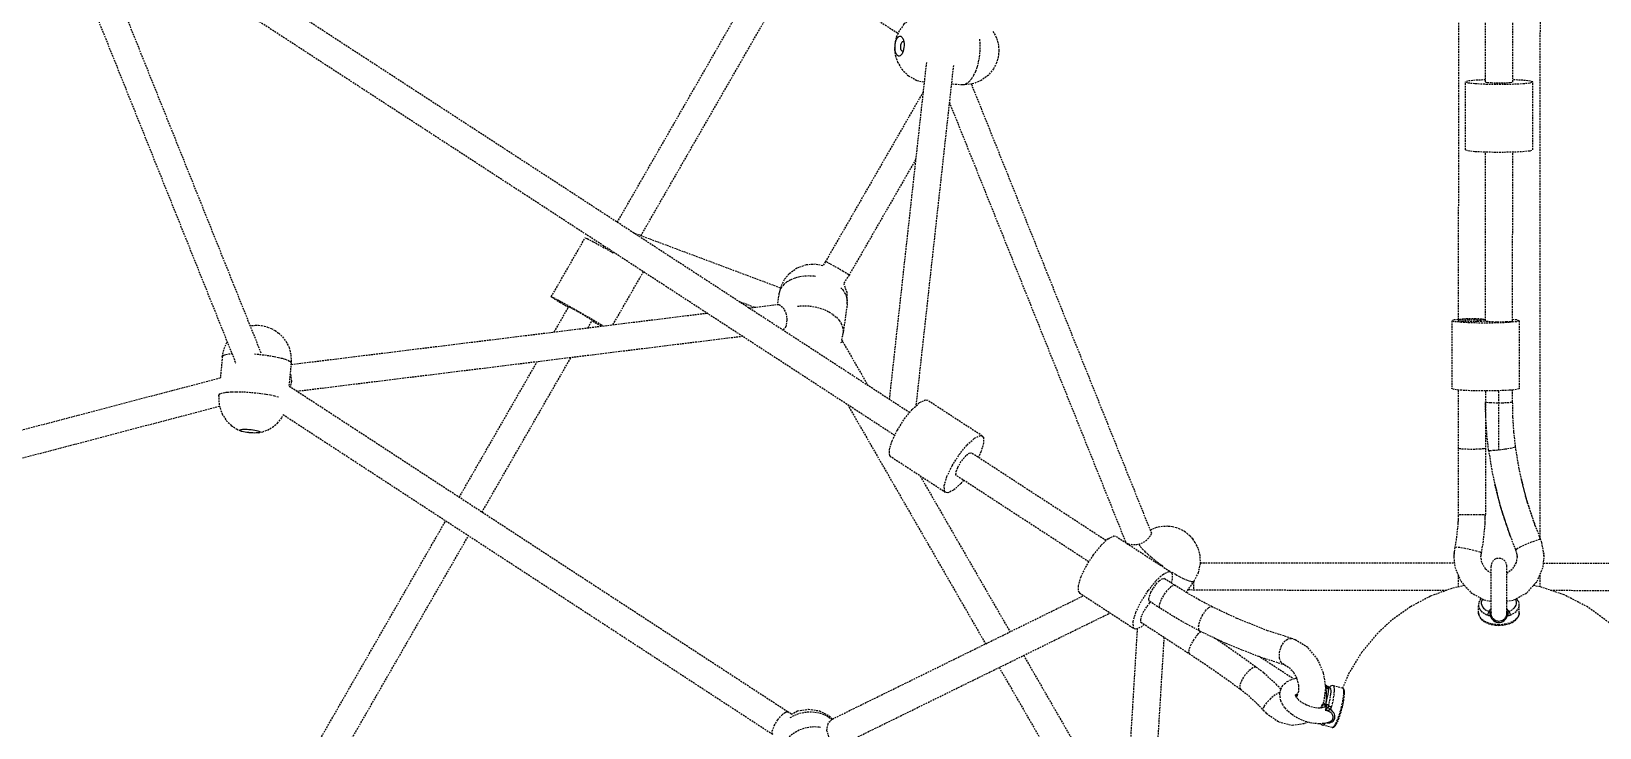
# Model space of a CAD drawing. Header units: millimetres. Extents: x -4083 to 4058, y -3576 to 3464.
# Drawn here: x -680 to 473, y -558 to -47 of the extents above; entities that cross this region are included whole.
import ezdxf

# ---------------------------------------------------------------- set-up
doc = ezdxf.new("R2010")
doc.units = ezdxf.units.MM
doc.linetypes.add('HIDDEN', pattern=[1.905, 1.27, -0.635])
for name, color, linetype in [('DIKOM_ОБЪЕКТ', 7, 'Continuous'), ('DIKOM_РАЗМЕР_ЗОНА', 7, 'Continuous'), ('DIKOM_РАЗМЕР_ОБЪЕКТА', 7, 'Continuous')]:
    doc.layers.add(name, color=color, linetype=linetype)
doc.styles.add('style1', font='arialbd.ttf', dxfattribs={"width": 0.8})
doc.dimstyles.new('1-50', dxfattribs={"dimtxt": 300, "dimasz": 200, "dimexe": 100, "dimexo": 0, "dimgap": 100, "dimtad": 1, "dimtxsty": 'style1', "dimcen": 200, "dimclrd": 7, "dimclre": 7, "dimclrt": 7, "dimadec": 1, "dimazin": 2, "dimtfac": 1, "dimtmove": 0, "dimatfit": 2, "dimfxl": 0, "dimlwd": 25, "dimlwe": 18, "dimarcsym": 0})

# ---------------------------------------------------------------- blocks, each defined once
blk = doc.blocks.new('*D0')
at = {"layer": 'Defpoints', "color": 0, "transparency": 16777216}
for p in [(-1721.8, 671.9), (2519, 657.8), (2519, -1847.3)]:
    blk.add_point(p, dxfattribs=at)
at = {"layer": 'DIKOM_РАЗМЕР_ОБЪЕКТА', "color": 7, "lineweight": 18, "transparency": 16777216}
for p, q in [((-1721.8, 671.9), (-1721.8, -1947.3)), ((2519, 657.8), (2519, -1947.3))]:
    blk.add_line(p, q, dxfattribs=at)
at = {"layer": 'DIKOM_РАЗМЕР_ОБЪЕКТА', "color": 7, "lineweight": 25, "transparency": 16777216}
blk.add_line((-1521.8, -1847.3), (2319, -1847.3), dxfattribs=at)
at = {"layer": 'DIKOM_РАЗМЕР_ОБЪЕКТА', "color": 7, "transparency": 16777216}
for points in [[(-1521.8, -1814), (-1521.8, -1880.7), (-1721.8, -1847.3)], [(2319, -1814), (2319, -1880.7), (2519, -1847.3)]]:
    blk.add_solid(points, dxfattribs=at)
at = {"layer": 'DIKOM_РАЗМЕР_ОБЪЕКТА', "color": 7, "transparency": 16777216, "insert": (341, -1568.6), "char_height": 300, "attachment_point": 5, "style": 'style1'}
blk.add_mtext('{\\fArial|b0|i0|c204|p34;\\H1.16667x;4150}', dxfattribs=at)
blk = doc.blocks.new('*D1')
at = {"layer": 'Defpoints', "color": 0, "transparency": 16777216}
for p in [(398.5, 1972.8), (-2099.2, -1346.5), (-836.7, -1346.5)]:
    blk.add_point(p, dxfattribs=at)
at = {"layer": 'DIKOM_РАЗМЕР_ОБЪЕКТА', "color": 7, "lineweight": 18, "transparency": 16777216}
for p, q in [((398.5, 1972.8), (-2199.2, 1972.8)), ((-836.7, -1346.5), (-2199.2, -1346.5))]:
    blk.add_line(p, q, dxfattribs=at)
at = {"layer": 'DIKOM_РАЗМЕР_ОБЪЕКТА', "color": 7, "lineweight": 25, "transparency": 16777216}
blk.add_line((-2099.2, 1772.8), (-2099.2, -1146.5), dxfattribs=at)
at = {"layer": 'DIKOM_РАЗМЕР_ОБЪЕКТА', "color": 7, "transparency": 16777216}
for points in [[(-2132.5, 1772.8), (-2065.8, 1772.8), (-2099.2, 1972.8)], [(-2132.5, -1146.5), (-2065.8, -1146.5), (-2099.2, -1346.5)]]:
    blk.add_solid(points, dxfattribs=at)
at = {"layer": 'DIKOM_РАЗМЕР_ОБЪЕКТА', "color": 7, "transparency": 16777216, "insert": (-2378, 313.1), "char_height": 300, "attachment_point": 5, "rotation": 90, "style": 'style1'}
blk.add_mtext('{\\fArial|b0|i0|c204|p34;\\H1.16667x;3320}', dxfattribs=at)
blk = doc.blocks.new('*D2')
at = {"layer": 'Defpoints', "color": 0, "transparency": 16777216}
for p in [(400.9, 3463.5), (-3607.4, -2753.8), (400.9, -2753.8)]:
    blk.add_point(p, dxfattribs=at)
at = {"layer": 'DIKOM_РАЗМЕР_ЗОНА', "color": 7, "lineweight": 18, "transparency": 16777216}
for p, q in [((400.9, 3463.5), (-3707.4, 3463.5)), ((400.9, -2753.8), (-3707.4, -2753.8))]:
    blk.add_line(p, q, dxfattribs=at)
at = {"layer": 'DIKOM_РАЗМЕР_ЗОНА', "color": 7, "lineweight": 25, "transparency": 16777216}
blk.add_line((-3607.4, 3263.5), (-3607.4, -2553.8), dxfattribs=at)
at = {"layer": 'DIKOM_РАЗМЕР_ЗОНА', "color": 7, "transparency": 16777216}
for points in [[(-3640.7, 3263.5), (-3574.1, 3263.5), (-3607.4, 3463.5)], [(-3640.7, -2553.8), (-3574.1, -2553.8), (-3607.4, -2753.8)]]:
    blk.add_solid(points, dxfattribs=at)
at = {"layer": 'DIKOM_РАЗМЕР_ЗОНА', "color": 7, "transparency": 16777216, "insert": (-3886.1, 354.9), "char_height": 300, "attachment_point": 5, "rotation": 90, "style": 'style1'}
blk.add_mtext('{\\fArial|b0|i0|c204|p34;\\H1.16667x;6220}', dxfattribs=at)
blk = doc.blocks.new('*D3')
at = {"layer": 'Defpoints', "color": 0, "transparency": 16777216}
for p in [(-3254.8, 990.5), (4056.9, 952.4), (4056.9, -3475.9)]:
    blk.add_point(p, dxfattribs=at)
at = {"layer": 'DIKOM_РАЗМЕР_ЗОНА', "color": 7, "lineweight": 18, "transparency": 16777216}
for p, q in [((-3254.8, 990.5), (-3254.8, -3575.9)), ((4056.9, 952.4), (4056.9, -3575.9))]:
    blk.add_line(p, q, dxfattribs=at)
at = {"layer": 'DIKOM_РАЗМЕР_ЗОНА', "color": 7, "lineweight": 25, "transparency": 16777216}
blk.add_line((-3054.8, -3475.9), (3856.9, -3475.9), dxfattribs=at)
at = {"layer": 'DIKOM_РАЗМЕР_ЗОНА', "color": 7, "transparency": 16777216}
for points in [[(-3054.8, -3442.6), (-3054.8, -3509.2), (-3254.8, -3475.9)], [(3856.9, -3442.6), (3856.9, -3509.2), (4056.9, -3475.9)]]:
    blk.add_solid(points, dxfattribs=at)
at = {"layer": 'DIKOM_РАЗМЕР_ЗОНА', "color": 7, "transparency": 16777216, "insert": (401.1, -3197.1), "char_height": 300, "attachment_point": 5, "style": 'style1'}
blk.add_mtext('{\\fArial|b0|i0|c204|p34;\\H1.16667x;7300}', dxfattribs=at)

msp = doc.modelspace()

# ---------------------------------------------------------------- linework, layer by layer
at = {"layer": 'DIKOM_ОБЪЕКТ', "color": 7, "linetype": 'HIDDEN', "lineweight": 15}
for p, q in [((389.349, -83.684), (389.686, 680.976)), ((409.349, -83.693), (409.686, 680.967)), ((-392.796, 178.765), (-42.695, -47.97)), ((369.484, 154.098), (369.31, -258.315)), ((429.484, 154.459), (429.242, -418.207)), ((-34.177, -326.772), (-626.921, 59.026)), ((-45.075, -343.542), (-658.669, 55.827)), ((-663.81, 43.969), (-529.714, -290.349)), ((-642.9, 45.563), (-511.152, -282.903)), ((-249.111, -186.879), (-134.873, 11.727)), ((-231.734, -196.781), (-118.063, 0.84)), ((-39.062, -51.937), (-38.994, -52.097)), ((-38.994, -52.097), (-38.684, -53.003)), ((-38.849, -53.932), (-38.658, -53.97)), ((27.117, -46.557), (29.299, -50.22)), ((-40.084, -60.662), (-40.317, -60.239)), ((-39.377, -62.339), (-39.704, -62.977)), ((-21.859, -69.511), (-49.161, -317.02)), ((-1.98, -71.704), (-29.582, -321.941)), ((-24.249, -91.173), (-96.009, -215.732)), ((4.407, -85.858), (-3.484, -85.343)), ((11.825, -85.25), (4.407, -85.858)), ((11.246, -85.297), (143.751, -415.648)), ((374.545, -133.561), (374.567, -83.678)), ((424.109, -133.583), (424.131, -83.7)), ((-4.951, -98.639), (124.903, -422.381)), ((381.803, -134.762), (389.843, -135.133)), ((389.271, -259.273), (389.326, -135.109)), ((409.271, -259.281), (409.326, -135.118)), ((-29.714, -140.724), (-78.68, -225.716)), ((-129.159, -235.166), (-236.821, -194.878)), ((-297.633, -241.589), (-272.712, -198.263)), ((-272.711, -198.264), (-271.274, -198.826)), ((-259.934, -204.919), (-251.754, -209.554)), ((-259.597, -205.11), (-259.098, -204.242)), ((-96.009, -215.732), (-98.02, -218.884)), ((-252.28, -262.149), (-229.748, -222.976)), ((-126.34, -229.089), (-128.858, -234.007)), ((-122.833, -224.844), (-126.34, -229.089)), ((-78.68, -225.716), (-82.608, -231.771)), ((-297.632, -241.59), (-296.195, -242.152)), ((-296.195, -242.152), (-291.709, -244.478)), ((-130.26, -239.4), (-131.404, -247.265)), ((-128.858, -234.007), (-130.26, -239.4)), ((-124.335, -230.691), (-126.563, -232.507)), ((-488.849, -291.333), (-183.219, -253.629)), ((-295.47, -267.477), (-284.819, -248.96)), ((-291.709, -244.478), (-284.521, -248.434)), ((-285.118, -249.478), (-290.967, -245.985)), ((-148.374, -249.33), (-159.634, -245.117)), ((-152.397, -249.826), (-131.508, -247.249)), ((-79.969, -246.715), (-83.149, -268.579)), ((-79.969, -246.715), (-79.879, -244.466)), ((-270.635, -264.413), (-267.483, -258.932)), ((-260.948, -263.218), (-267.781, -259.457)), ((-267.756, -258.693), (-267.485, -258.931)), ((-125.23, -263.481), (-127.245, -266.197)), ((364.489, -259.262), (364.467, -309.145)), ((369.272, -258.245), (369.271, -259.264)), ((369.272, -258.245), (370.262, -257.949)), ((370.262, -258.542), (369.272, -258.245)), ((377.047, -257.582), (381.497, -257.584)), ((386.342, -259.755), (383.098, -259.902)), ((389.272, -258.254), (388.281, -258.55)), ((406.794, -260.478), (398.754, -260.842)), ((414.053, -259.283), (414.031, -309.166)), ((-484.924, -311.001), (-157.191, -270.569)), ((-83.149, -268.579), (-84.358, -273.262)), ((-84.358, -273.262), (-83.351, -274.657)), ((-83.351, -274.657), (-64.768, -306.862)), ((-539.557, -285.552), (-541.067, -301.386)), ((-515.938, -283.591), (-512.158, -283.947)), ((-504.82, -284.919), (-501.427, -285.512)), ((-348.61, -399.974), (-283.112, -286.104)), ((-488.966, -290.378), (-490.582, -307.308)), ((-365.384, -389.025), (-307.947, -289.168)), ((-541.067, -301.386), (-817.989, -374.18)), ((-123.928, -546.626), (-490.582, -307.308)), ((-488.743, -303.741), (-489.534, -307.991)), ((369.249, -310.091), (369.208, -402.077)), ((389.248, -310.85), (389.208, -402.085)), ((406.772, -310.361), (398.732, -310.725)), ((399.229, -354.381), (399.248, -310.702)), ((412.145, -309.814), (406.772, -310.361)), ((409.245, -318.822), (409.249, -310.109)), ((414.031, -309.166), (412.145, -309.814)), ((-541.649, -322.218), (-813.091, -393.572)), ((-79.695, -321.009), (21.681, -496.696)), ((-32.209, -324.342), (-26.834, -319.429)), ((19.299, -343.941), (-20.982, -317.723)), ((389.245, -318.813), (390.235, -319.11)), ((-134.86, -563.374), (-494.757, -328.465)), ((-43.134, -339.556), (-37.933, -331.41)), ((-37.933, -331.41), (-32.209, -324.342)), ((-529.143, -338.785), (-525.439, -340.435)), ((-525.039, -340.566), (-525.439, -340.435)), ((-524.828, -339.029), (-523.789, -338.959)), ((-523.789, -338.959), (-522.578, -338.943)), ((-522.578, -338.943), (-521.237, -338.98)), ((-521.237, -338.98), (-519.82, -339.07)), ((-517.28, -341.711), (-518.698, -341.621)), ((-515.94, -341.748), (-517.28, -341.711)), ((-514.728, -341.732), (-515.94, -341.748)), ((-515.653, -339.611), (-514.474, -339.858)), ((-513.69, -341.662), (-514.728, -341.732)), ((-513.207, -341.602), (-513.69, -341.662)), ((-513.207, -341.602), (-509.874, -340.87)), ((-512.706, -340.399), (-512.184, -340.672)), ((-512.184, -340.672), (-512.08, -340.753)), ((-47.021, -347.54), (-43.134, -339.556)), ((110.317, -420.819), (11.235, -356.33)), ((18.301, -355.665), (16.355, -359.662)), ((389.23, -353.087), (388.239, -353.383)), ((391.577, -354.372), (392.559, -354.542)), ((391.578, -354.378), (394.395, -371.766)), ((-7.738, -385.481), (-48.019, -359.264)), ((-26.418, -373.323), (39.674, -487.861)), ((3.489, -378.862), (-1.886, -383.775)), ((97.571, -436.386), (0.325, -373.092)), ((5.457, -376.432), (3.489, -378.862)), ((394.395, -371.766), (399.897, -394.777)), ((419.919, -392.012), (415.546, -375.192)), ((426.109, -410.398), (419.15, -389.362)), ((425.498, -408.767), (419.919, -392.012)), ((369.208, -402.077), (369.054, -407.969)), ((369.208, -402.077), (369.182, -404.479)), ((389.022, -409.111), (389.208, -402.085)), ((399.897, -394.777), (407.404, -417.477)), ((-671.782, -921.709), (-375.372, -406.389)), ((369.182, -404.479), (369.033, -408.367)), ((387.643, -422.51), (389.022, -409.111)), ((429.846, -419.728), (425.498, -408.767)), ((-654.165, -931.193), (-358.598, -417.338)), ((106.486, -424.321), (100.762, -431.388)), ((111.861, -419.408), (106.486, -424.321)), ((111.861, -419.408), (116.069, -417.397)), ((116.069, -417.397), (117.708, -417.714)), ((117.713, -417.702), (157.994, -443.92)), ((366.711, -425.855), (365.985, -432.799)), ((386.28, -429.988), (387.643, -422.51)), ((406.7, -415.597), (411.424, -427.517)), ((100.762, -431.388), (95.561, -439.534)), ((179.664, -437.053), (366.49, -437.271)), ((366.191, -429.083), (365.985, -432.698)), ((385.312, -429.42), (382.597, -428.566)), ((386.281, -429.976), (385.312, -429.42)), ((385.986, -432.844), (386.068, -431.299)), ((385.986, -432.71), (386.067, -431.299)), ((386.068, -431.299), (386.278, -429.995)), ((411.428, -427.526), (412.213, -430.051)), ((412.213, -430.051), (412.495, -432.804)), ((412.414, -431.325), (412.494, -432.713)), ((431.974, -437.348), (615.978, -437.562)), ((432.494, -432.671), (432.293, -429.12)), ((95.561, -439.534), (91.673, -447.519)), ((160.823, -453.692), (153.024, -448.616)), ((158.638, -443.959), (161.635, -445.764)), ((369.23, -446.099), (369.227, -454.947)), ((393.422, -473.523), (393.428, -439.627)), ((404.922, -467.376), (404.929, -439.59)), ((408.982, -441.951), (404.925, -444.88)), ((429.23, -446.156), (429.227, -454.741)), ((-90.95, -551.998), (93.809, -461.281)), ((90.676, -459.242), (130.957, -485.46)), ((158.461, -454.38), (160.347, -453.558)), ((160.347, -453.558), (160.817, -453.688)), ((160.817, -453.688), (160.823, -453.692)), ((175.079, -450.417), (169.097, -458.821)), ((170.61, -456.695), (174.579, -457.047)), ((174.591, -451.102), (174.579, -457.047)), ((174.579, -457.047), (360.948, -457.265)), ((437.194, -457.354), (602.061, -457.546)), ((149.913, -470.454), (142.114, -465.378)), ((149.754, -467.343), (151.13, -463.92)), ((149.913, -470.454), (149.907, -470.45)), ((384.176, -473.876), (384.176, -468.212)), ((404.922, -473.526), (404.922, -467.376)), ((414.176, -473.876), (414.176, -468.212)), ((-82.135, -569.95), (113.321, -473.981)), ((135.927, -480.764), (171.402, -503.853)), ((138.353, -482.343), (136.809, -483.754)), ((393.402, -473.557), (393.435, -473.752)), ((393.435, -473.752), (393.422, -473.525)), ((396.568, -482.558), (394.042, -482.16)), ((399.172, -482.692), (396.568, -482.558)), ((404.91, -473.754), (404.977, -473.417)), ((133.203, -485.583), (118.398, -730.107)), ((152.864, -491.788), (139.069, -719.634)), ((179.95, -487.779), (177.452, -490.125)), ((180.14, -487.696), (179.95, -487.779)), ((243.86, -492.992), (246.591, -492.685)), ((246.591, -492.685), (246.601, -492.687)), ((249.377, -493.645), (246.601, -492.687)), ((49.692, -505.223), (124.197, -634.34)), ((208.416, -504.832), (221.032, -513.981)), ((247.36, -521.948), (222.957, -506.065)), ((31.699, -514.058), (121.224, -669.205)), ((218.171, -514.322), (215.341, -516.438)), ((241.08, -511.911), (241.036, -511.897)), ((271.623, -526.839), (273.381, -527.927)), ((273.381, -527.927), (274.387, -528.711)), ((274.418, -529.115), (273.936, -529.602)), ((274.181, -528.854), (274.091, -528.848)), ((274.253, -528.813), (274.125, -528.871)), ((274.815, -528.271), (274.285, -528.841)), ((274.834, -528.915), (274.418, -529.115)), ((284.09, -529.24), (277.432, -527.489)), ((237.827, -532.378), (234.69, -534.234)), ((238.372, -532.233), (237.827, -532.378)), ((272.389, -538.357), (271.399, -542.957)), ((271.448, -542.896), (271.715, -541.496)), ((272.746, -536.634), (272.389, -538.357)), ((-133.65, -556.913), (-131.017, -552.512)), ((-125.268, -546.711), (-123.928, -546.626)), ((-121.101, -548.44), (-123.928, -546.626)), ((-93.517, -550.522), (-91.271, -552.203)), ((-93.124, -549.782), (-90.984, -552.019)), ((271.443, -542.917), (271.448, -542.896)), ((256.521, -555.055), (258.344, -554.156)), ((276.459, -558.254), (269.801, -556.503)), ((273.703, -554.521), (270.46, -555.253)), ((274.637, -554.193), (273.703, -554.521))]:
    msp.add_line(p, q, dxfattribs=at)
for points in [[(-18.205, -33.454), (-25.773, -34.097), (-32.867, -36.98), (-38.301, -41.328), (-41.883, -46.133), (-44.053, -51.039), (-45.074, -55.656), (-45.237, -60.11), (-44.626, -64.494), (-43.097, -69.091)], [(-44.069, -62.848), (-44.447, -61.782), (-44.715, -60.545), (-44.863, -59.186), (-44.884, -57.758), (-44.777, -56.316), (-44.546, -54.911), (-44.201, -53.606), (-43.755, -52.446), (-43.224, -51.477), (-42.63, -50.735), (-41.993, -50.247), (-41.342, -50.037), (-40.698, -50.109), (-40.089, -50.46), (-39.536, -51.078), (-39.062, -51.937)], [(-40.707, -58.437), (-40.718, -57.734), (-40.665, -57.025), (-40.552, -56.334)], [(-40.552, -56.334), (-40.382, -55.691), (-40.162, -55.121), (-39.901, -54.644), (-39.609, -54.278), (-39.295, -54.039), (-38.975, -53.935), (-38.849, -53.932)], [(-38.684, -53.003), (-38.416, -54.24), (-38.269, -55.599)], [(-38.269, -55.599), (-38.248, -57.027), (-38.355, -58.469), (-38.586, -59.874)], [(17.229, -52.352), (17.433, -54.573), (17.511, -58.315), (17.332, -62.106), (16.902, -65.861), (16.23, -69.497), (15.331, -72.932), (14.224, -76.088), (12.936, -78.897), (11.493, -81.295)], [(29.299, -50.22), (30.987, -55.557), (31.472, -60.52), (31.039, -65.176), (29.778, -69.625), (27.485, -74.167), (23.808, -78.689), (18.441, -82.693), (11.825, -85.25)], [(-39.704, -62.977), (-39.907, -63.308), (-40.501, -64.05), (-41.138, -64.538), (-41.79, -64.748), (-42.433, -64.676), (-43.043, -64.325), (-43.595, -63.707), (-44.069, -62.848)], [(-43.097, -69.091), (-39.953, -74.365), (-34.999, -79.217), (-28.671, -82.643), (-23.431, -83.758)], [(-40.317, -60.239), (-40.503, -59.714), (-40.635, -59.106), (-40.707, -58.437)], [(-39.322, -61.177), (-39.512, -61.139), (-39.812, -60.966), (-40.084, -60.662)], [(-38.586, -59.874), (-38.93, -61.179), (-39.377, -62.339)], [(-38.904, -61.08), (-39.195, -61.174), (-39.322, -61.177)], [(11.493, -81.295), (9.93, -83.228), (8.28, -84.654), (6.58, -85.54), (4.869, -85.867), (4.407, -85.858)], [(389.349, -82.143), (381.825, -82.483), (376.453, -83.03), (374.567, -83.678)], [(374.567, -83.678), (376.453, -84.327), (381.825, -84.879), (389.865, -85.25)], [(389.354, -83.685), (389.483, -83.796), (390.858, -84.046), (393.521, -84.242), (397.072, -84.354)], [(389.865, -85.25), (399.348, -85.383), (408.832, -85.259)], [(397.072, -84.354), (400.972, -84.364), (404.626, -84.272), (407.483, -84.09)], [(407.483, -84.09), (409.09, -83.848), (409.343, -83.693)], [(408.832, -85.259), (416.872, -84.895), (422.244, -84.347), (424.131, -83.7)], [(424.131, -83.7), (422.244, -83.05), (416.872, -82.498), (409.349, -82.151)], [(374.545, -133.561), (376.431, -134.21), (381.803, -134.762)], [(389.843, -135.133), (399.326, -135.266), (408.81, -135.142)], [(408.81, -135.142), (416.85, -134.778), (422.222, -134.23), (424.109, -133.583)], [(-271.274, -198.826), (-266.788, -201.152), (-259.934, -204.919)], [(-98.02, -218.884), (-103.265, -217.715), (-110.345, -218.192), (-116.98, -220.588), (-122.833, -224.844)], [(-89.576, -219.147), (-92.611, -217.452), (-94.844, -216.256), (-95.935, -215.739), (-96.009, -215.732)], [(-118.652, -227.922), (-121.678, -229.151), (-124.335, -230.691)], [(-103.411, -226.681), (-104.288, -226.546), (-108.059, -226.335), (-111.765, -226.498), (-115.322, -227.031), (-118.652, -227.922)], [(-78.68, -225.716), (-78.971, -225.466), (-80.463, -224.501), (-83.002, -222.962), (-86.202, -221.082), (-89.576, -219.147)], [(-290.967, -245.985), (-295.793, -242.968), (-297.629, -241.622), (-297.632, -241.59)], [(-126.563, -232.507), (-128.311, -234.559), (-129.541, -236.8), (-130.26, -239.4)], [(-79.879, -244.466), (-80.32, -241.966), (-81.314, -239.491), (-82.839, -237.096), (-84.707, -235.008)], [(-79.969, -246.715), (-80.107, -238.553), (-82.608, -231.771)], [(-284.816, -248.96), (-284.735, -248.97), (-283.619, -249.497), (-281.37, -250.7), (-278.327, -252.396), (-274.953, -254.328), (-271.758, -256.204), (-269.231, -257.736), (-267.756, -258.693)], [(-284.521, -248.434), (-276.675, -252.88), (-268.416, -257.677)], [(-131.508, -247.249), (-130.124, -247.355), (-127.182, -249.478), (-125.071, -253.662), (-124.357, -258.788), (-125.23, -263.481)], [(-116.63, -248.615), (-114.945, -248.362), (-111.239, -248.199), (-107.468, -248.41), (-103.715, -248.989), (-100.064, -249.924)], [(-100.064, -249.924), (-96.597, -251.194), (-93.391, -252.771), (-90.518, -254.62), (-88.043, -256.698), (-86.019, -258.96), (-84.494, -261.356), (-83.5, -263.831), (-83.06, -266.33), (-83.149, -268.579)], [(-519.11, -263.063), (-517.779, -262.799), (-515.231, -262.573)], [(-515.231, -262.573), (-512.933, -262.59), (-510.781, -262.794), (-508.615, -263.19), (-506.223, -263.86), (-503.607, -264.896), (-500.81, -266.407), (-497.996, -268.443), (-495.226, -271.133), (-492.667, -274.572), (-490.513, -278.927), (-489.125, -284.247), (-488.966, -290.378)], [(-268.416, -257.677), (-261.335, -261.906), (-259.518, -263.042)], [(369.272, -258.319), (366.376, -258.614), (364.489, -259.262)], [(371.747, -260.463), (366.375, -259.911), (364.489, -259.262)], [(375.444, -259.898), (372.2, -259.749), (370.032, -259.526), (369.271, -259.264)], [(370.262, -257.949), (373.037, -257.712), (377.047, -257.582)], [(388.281, -258.55), (385.506, -258.787), (381.497, -258.917), (377.046, -258.915), (373.037, -258.781), (370.262, -258.542)], [(398.754, -260.842), (389.271, -260.967), (379.787, -260.834), (371.747, -260.463)], [(383.098, -259.902), (379.271, -259.952), (375.444, -259.898)], [(381.497, -257.584), (385.507, -257.718), (388.281, -257.957), (389.272, -258.254)], [(389.271, -259.273), (388.51, -259.534), (386.342, -259.755)], [(389.271, -259.273), (389.91, -259.513), (391.744, -259.724)], [(391.744, -259.724), (394.54, -259.877), (397.945, -259.954), (401.524, -259.944), (404.816, -259.848), (407.406, -259.678)], [(414.053, -259.283), (412.167, -259.931), (406.794, -260.478)], [(407.406, -259.678), (409.012, -259.436), (409.266, -259.281)], [(414.053, -259.283), (412.167, -258.634), (409.272, -258.337)], [(-539.557, -285.552), (-538.297, -279.721), (-536.048, -274.887), (-535.962, -274.771)], [(-83.351, -274.657), (-83.929, -274.885), (-85.426, -275.674)], [(-539.557, -285.552), (-539.245, -284.982), (-538.372, -284.448), (-536.961, -283.993), (-535.043, -283.626), (-532.66, -283.357), (-532.522, -283.348)], [(-512.158, -283.947), (-508.424, -284.393), (-504.82, -284.919)], [(-501.427, -285.512), (-498.321, -286.161), (-495.572, -286.85), (-493.239, -287.563), (-491.376, -288.286), (-490.025, -289.001), (-489.215, -289.694), (-488.966, -290.378)], [(-489.705, -298.123), (-489.457, -298.615), (-488.743, -303.741)], [(371.725, -310.346), (366.353, -309.794), (364.467, -309.145)], [(398.732, -310.725), (389.249, -310.85), (379.765, -310.717), (371.725, -310.346)], [(-532.587, -311.699), (-535.38, -311.866), (-537.763, -312.136), (-539.681, -312.502), (-541.092, -312.958), (-541.964, -313.491), (-542.277, -314.061)], [(-542.277, -314.061), (-541.882, -321.538), (-539.753, -327.748), (-536.609, -332.612), (-532.956, -336.235), (-529.143, -338.785)], [(-498.292, -315.359), (-501.041, -314.67), (-504.147, -314.022), (-507.54, -313.428), (-511.143, -312.903), (-514.877, -312.457), (-518.658, -312.101), (-522.402, -311.842), (-526.024, -311.687), (-529.445, -311.639), (-532.587, -311.699)], [(-26.834, -319.429), (-22.626, -317.418), (-20.987, -317.736)], [(391.578, -354.378), (390.304, -342.559), (389.541, -330.697), (389.29, -318.813)], [(390.235, -319.11), (393.01, -319.35), (397.019, -319.483), (401.47, -319.485), (405.48, -319.355), (408.254, -319.118), (409.245, -318.822)], [(411.412, -351.806), (410.231, -340.846), (409.523, -329.844), (409.29, -318.822)], [(-509.874, -340.87), (-506.304, -339.532), (-502.643, -337.452), (-499.046, -334.474), (-495.758, -330.446), (-494.757, -328.465)], [(-525.439, -340.435), (-525.812, -340.292), (-526.333, -340.019), (-526.583, -339.758), (-526.55, -339.521), (-526.385, -339.388)], [(-526.385, -339.388), (-526.236, -339.315), (-525.655, -339.149), (-524.828, -339.029)], [(-522.865, -341.08), (-524.044, -340.833), (-525.039, -340.566)], [(-518.698, -341.621), (-520.138, -341.482), (-521.543, -341.3), (-522.865, -341.08)], [(-519.82, -339.07), (-518.38, -339.209), (-516.975, -339.391), (-515.653, -339.611)], [(-514.474, -339.858), (-513.478, -340.125), (-512.706, -340.399)], [(-512.08, -340.753), (-511.935, -340.933), (-511.968, -341.17), (-512.282, -341.376), (-512.863, -341.542), (-513.207, -341.602)], [(-7.733, -385.469), (-8.494, -384.588), (-8.721, -380.365), (-6.741, -373.758), (-2.854, -365.773), (2.348, -357.627), (8.072, -350.56), (13.447, -345.647)], [(13.447, -345.647), (17.655, -343.636), (19.294, -343.953)], [(19.294, -343.953), (20.055, -344.834), (20.282, -349.058), (18.301, -355.665)], [(-48.014, -359.251), (-48.775, -358.371), (-49.002, -354.147), (-47.021, -347.54)], [(5.359, -360.576), (7.652, -358.042), (9.659, -356.525), (11.076, -356.251), (11.232, -356.33)], [(388.239, -353.383), (385.464, -353.62), (381.455, -353.75), (377.004, -353.748), (372.995, -353.614), (370.22, -353.375), (369.23, -353.078)], [(392.559, -354.542), (395.311, -354.425), (399.288, -354.044), (403.701, -353.474), (407.678, -352.829), (410.43, -352.236), (411.412, -351.813)], [(419.15, -389.362), (414.049, -368.057), (411.412, -351.806)], [(0.328, -373.092), (-0.128, -372.16), (0.156, -370.017), (1.297, -367.064), (3.121, -363.752), (5.359, -360.576)], [(396.032, -379.575), (400.727, -397.638), (406.7, -415.597)], [(-1.886, -383.775), (-6.094, -385.786), (-7.733, -385.469)], [(389.208, -402.085), (388.218, -401.956), (385.443, -401.852), (381.434, -401.793), (376.983, -401.791), (372.973, -401.847), (370.199, -401.949), (369.208, -402.077)], [(389.002, -409.474), (389.179, -404.813), (389.208, -402.085)], [(175.899, -422.175), (174.072, -419.628), (172.212, -417.584), (170.423, -415.981), (168.653, -414.663), (166.796, -413.515), (164.65, -412.443), (162.069, -411.465), (159.065, -410.709), (155.603, -410.303), (151.749, -410.409), (147.469, -411.23), (142.843, -413.041), (142.734, -413.113)], [(369.054, -407.969), (367.866, -419.534), (366.712, -425.85)], [(134.324, -423.604), (135.409, -425.111), (136.918, -426.854), (138.817, -428.794), (141.063, -430.888), (143.606, -433.089), (146.391, -435.348), (149.353, -437.615), (152.428, -439.838)], [(175.079, -450.417), (178.228, -444.444), (179.692, -437.87), (179.485, -431.779), (178.08, -426.528), (175.899, -422.175)], [(382.597, -428.566), (378.674, -427.585), (374.319, -426.67), (370.395, -426.003), (367.68, -425.715), (366.711, -425.865)], [(411.421, -427.498), (412.334, -426.799), (414.89, -425.471), (418.585, -423.777), (422.686, -422.052), (426.381, -420.639), (428.937, -419.817), (429.85, -419.748)], [(432.494, -432.818), (430.867, -422.473), (429.848, -419.734)], [(365.985, -432.698), (366.82, -440.259), (371.126, -450.689), (378.587, -459.054), (388.359, -464.459), (393.422, -465.316)], [(393.425, -444.81), (389.367, -441.805), (386.598, -436.858), (385.986, -432.71)], [(404.583, -465.394), (410.175, -464.44), (419.857, -459.082), (427.343, -450.707), (431.641, -440.342), (432.494, -432.671)], [(412.494, -432.713), (411.827, -437.029), (408.982, -441.951)], [(91.673, -447.519), (89.693, -454.126), (89.92, -458.35), (90.681, -459.23)], [(152.142, -445.625), (146.767, -450.538), (141.043, -457.606)], [(147.147, -452.862), (149.441, -450.328), (151.448, -448.81), (152.865, -448.537), (153.021, -448.616)], [(152.142, -445.625), (156.35, -443.614), (157.989, -443.932)], [(157.989, -443.932), (158.75, -444.812), (158.977, -449.036), (158.111, -451.926)], [(161.635, -445.764), (164.47, -447.345), (167.08, -448.664), (169.405, -449.694), (171.395, -450.411), (173.005, -450.798), (174.198, -450.848), (174.949, -450.559), (175.079, -450.417)], [(141.043, -457.606), (135.841, -465.752), (131.954, -473.736), (129.974, -480.343), (130.201, -484.567), (130.962, -485.447)], [(142.114, -465.375), (141.914, -465.191), (141.654, -463.852), (142.151, -461.635), (143.343, -458.82), (145.08, -455.769), (147.147, -452.862)], [(151.13, -463.92), (153.346, -460.13), (155.963, -456.726), (158.461, -454.38)], [(188.231, -469.406), (178.984, -464.543), (169.847, -459.29), (160.837, -453.657)], [(374.003, -453.915), (364.478, -455.973), (348.843, -461.694), (334.068, -469.488), (320.083, -479.52), (308.662, -490.266), (298.225, -503.014), (289.165, -517.804), (284.128, -529.257)], [(514.287, -529.267), (513.671, -527.408), (505.323, -510.92), (493.617, -494.665), (480.188, -481.142), (464.623, -469.697), (447.237, -460.712), (429.545, -454.796), (424.471, -453.92)], [(139.997, -469.524), (137.898, -472.811), (136.329, -476.033), (135.53, -478.699), (135.622, -480.403), (135.929, -480.759)], [(143.053, -465.989), (142.306, -466.672), (139.997, -469.524)], [(149.907, -470.45), (149.489, -469.723), (149.754, -467.343)], [(179.259, -487.281), (169.349, -482.069), (159.566, -476.445), (149.927, -470.419)], [(179.258, -487.281), (178.528, -486.375), (178.367, -483.75), (179.271, -480.055), (181.061, -476.021), (183.382, -472.446), (185.776, -470.04)], [(185.776, -470.04), (187.767, -469.279), (188.231, -469.406)], [(246.591, -492.685), (229.093, -487.039), (206.522, -478.025), (188.231, -469.407)], [(386.248, -463.291), (385.983, -463.549), (384.968, -465.058), (384.372, -466.625), (384.176, -468.212)], [(384.176, -468.212), (384.219, -468.878), (384.562, -470.199), (385.24, -471.474), (386.238, -472.674), (387.534, -473.772), (389.096, -474.742), (390.89, -475.562)], [(387.101, -463.763), (387.101, -463.764), (386.512, -464.869), (386.214, -466.014), (386.213, -467.171), (386.51, -468.316), (387.098, -469.421), (387.964, -470.461), (389.087, -471.413), (390.441, -472.254), (391.995, -472.964)], [(391.995, -472.964), (392.334, -472.38), (392.744, -471.8), (393.199, -471.252), (393.422, -471.014)], [(404.922, -471.02), (405.117, -471.217), (405.832, -472.112), (406.352, -472.966)], [(406.352, -472.966), (407.906, -472.256), (409.261, -471.416), (410.385, -470.465), (411.251, -469.425), (411.84, -468.32), (412.138, -467.175), (412.139, -466.017), (411.842, -464.873), (411.285, -463.826)], [(407.456, -475.564), (409.25, -474.745), (410.814, -473.775), (412.11, -472.678), (413.109, -471.478), (413.789, -470.203), (414.133, -468.883), (414.176, -468.212)], [(414.176, -468.212), (413.982, -466.63), (413.386, -465.063), (412.37, -463.551), (412.157, -463.343)], [(130.962, -485.447), (132.601, -485.765), (136.809, -483.754)], [(394.042, -482.16), (391.673, -481.51), (389.531, -480.628), (387.683, -479.541), (386.184, -478.282), (385.079, -476.889), (384.403, -475.404), (384.176, -473.876)], [(384.176, -473.876), (384.392, -475.457), (385.048, -477.013), (386.148, -478.491), (387.662, -479.83), (389.532, -480.974), (391.689, -481.892)], [(391.995, -472.964), (391.709, -473.273), (391.443, -473.671), (391.214, -474.131), (391.038, -474.622), (390.928, -475.11), (390.89, -475.562)], [(390.89, -475.562), (391.55, -475.762), (392.196, -475.848), (392.81, -475.826)], [(391.689, -481.892), (394.062, -482.561), (396.581, -482.968), (399.172, -483.105)], [(391.995, -472.964), (392.254, -473.1), (392.513, -473.174), (392.762, -473.187)], [(392.762, -473.187), (392.598, -473.53), (392.5, -473.947), (392.472, -474.415), (392.517, -474.904), (392.632, -475.384), (392.81, -475.826)], [(392.762, -473.187), (392.949, -473.183), (393.086, -473.194), (393.186, -473.218), (393.26, -473.256), (393.311, -473.303), (393.344, -473.355), (393.368, -473.412), (393.386, -473.479), (393.402, -473.557)], [(392.81, -475.826), (392.997, -475.727), (393.134, -475.599), (393.233, -475.448), (393.307, -475.271), (393.356, -475.083), (393.388, -474.899), (393.409, -474.711), (393.425, -474.505), (393.434, -474.279), (393.438, -474.028), (393.435, -473.752)], [(392.81, -475.826), (393.261, -477.016), (393.838, -478.044), (394.527, -478.92), (395.318, -479.653), (396.2, -480.238), (397.152, -480.664), (398.152, -480.923), (399.172, -481.009)], [(399.172, -480.197), (398.387, -480.141), (397.645, -479.983), (396.933, -479.725), (396.258, -479.37), (395.634, -478.92), (395.069, -478.379), (394.572, -477.743), (394.149, -477.003), (393.82, -476.172), (393.604, -475.316), (393.487, -474.51), (393.435, -473.752)], [(404.922, -473.521), (404.884, -474.213), (404.847, -474.612), (404.8, -474.969), (404.739, -475.323), (404.653, -475.718), (404.531, -476.15), (404.371, -476.602), (404.168, -477.061), (403.924, -477.508), (403.646, -477.926), (403.324, -478.326), (402.924, -478.735), (402.419, -479.148), (401.783, -479.545), (401.009, -479.885), (400.119, -480.116), (399.172, -480.197)], [(399.172, -481.009), (400.191, -480.924), (401.189, -480.666), (402.14, -480.241), (403.021, -479.658), (403.814, -478.926), (404.504, -478.049), (405.082, -477.023), (405.535, -475.828)], [(406.673, -481.512), (404.303, -482.161), (401.777, -482.559), (399.172, -482.692)], [(399.172, -483.105), (401.771, -482.968), (404.295, -482.56)], [(404.295, -482.56), (406.671, -481.889), (408.828, -480.97), (410.695, -479.826), (412.206, -478.489), (413.303, -477.014), (413.959, -475.46), (414.176, -473.876)], [(404.91, -473.754), (404.907, -473.93), (404.907, -474.094), (404.91, -474.251), (404.915, -474.402), (404.923, -474.551), (404.934, -474.702), (404.95, -474.85), (404.971, -474.99), (405.001, -475.137), (405.045, -475.291), (405.11, -475.447), (405.204, -475.593), (405.342, -475.725), (405.535, -475.828)], [(404.977, -473.417), (404.994, -473.372), (405.016, -473.331), (405.047, -473.291)], [(405.047, -473.291), (405.092, -473.253), (405.158, -473.22), (405.253, -473.196), (405.391, -473.185), (405.584, -473.189)], [(405.584, -473.189), (405.748, -473.532), (405.846, -473.949), (405.874, -474.417), (405.828, -474.906), (405.713, -475.386), (405.535, -475.828)], [(405.535, -475.828), (406.15, -475.85), (406.796, -475.764), (407.456, -475.564)], [(405.584, -473.189), (405.834, -473.176), (406.092, -473.102), (406.352, -472.966)], [(406.352, -472.966), (406.637, -473.275), (406.904, -473.673), (407.132, -474.133), (407.308, -474.624), (407.418, -475.112), (407.456, -475.564)], [(414.176, -473.876), (413.947, -475.409), (413.27, -476.893), (412.165, -478.286), (410.664, -479.545), (408.815, -480.631), (406.673, -481.512)], [(177.452, -490.125), (174.835, -493.53), (172.619, -497.319), (171.242, -500.743), (170.978, -503.122), (171.402, -503.853)], [(179.258, -487.281), (198.362, -496.285), (222.383, -505.879)], [(190.719, -492.683), (195.505, -495.865), (208.416, -504.832)], [(241.036, -511.897), (239.023, -510.349), (237.848, -507.173), (237.859, -503.031), (239.054, -498.744), (241.195, -495.161), (243.86, -492.992)], [(271.939, -528.883), (270.28, -518.138), (265.78, -508.039), (258.615, -499.447), (249.377, -493.645)], [(171.402, -503.853), (184.266, -512.409), (196.844, -521.144), (209.123, -530.049)], [(222.383, -505.879), (241.68, -512.108), (244.911, -514.038), (248.149, -517.606)], [(215.341, -516.438), (212.458, -519.658), (210.095, -523.345), (208.718, -526.768), (208.601, -529.251), (209.123, -530.049)], [(221.032, -513.981), (220.388, -513.731), (218.171, -514.322)], [(238.837, -530.011), (235.717, -526.701), (226.223, -518.044), (221.032, -513.981)], [(248.149, -517.606), (250.62, -522.367), (251.84, -527.494), (251.761, -531.79)], [(209.123, -530.049), (213.516, -533.488), (221.663, -540.932), (225.856, -545.388)], [(252.859, -552.15), (249.647, -550.445), (246.677, -548.445), (244.028, -546.183), (241.802, -543.722), (240.061, -541.11), (238.921, -538.582), (238.282, -536.009), (238.167, -533.471), (238.56, -531.089), (238.965, -529.892)], [(238.966, -529.889), (239.85, -528.145), (241.446, -526.119), (243.567, -524.383), (246.11, -523.052), (249.19, -522.112), (250.406, -521.954)], [(268.157, -543.923), (270.565, -539.08), (271.939, -528.883)], [(271.848, -529.557), (271.889, -529.865), (271.97, -530.616), (272.042, -531.433), (272.102, -532.295), (272.146, -533.14), (272.176, -533.966), (272.193, -534.825), (272.194, -535.72), (272.178, -536.611), (272.144, -537.478), (272.091, -538.345), (272.01, -539.288), (271.887, -540.343), (271.715, -541.496)], [(274.192, -528.833), (273.422, -528.472), (272.464, -528.079), (271.775, -527.824)], [(273.729, -528.745), (273.696, -528.733), (273.388, -528.609), (273.078, -528.475), (272.742, -528.324), (272.374, -528.151), (271.969, -527.954), (271.781, -527.86)], [(273.481, -529.727), (273.291, -529.728), (273.105, -529.664), (272.925, -529.549), (272.741, -529.39), (272.568, -529.205), (272.411, -529.016), (272.258, -528.815), (272.096, -528.588), (271.922, -528.334), (271.834, -528.201)], [(273.936, -529.602), (273.831, -530.446), (273.704, -531.342), (273.563, -532.239), (273.418, -533.103), (273.265, -533.959), (273.099, -534.845), (272.923, -535.748), (272.746, -536.634)], [(273.481, -529.727), (273.617, -529.354), (273.832, -529.065), (274.125, -528.871)], [(273.936, -529.602), (273.83, -529.638), (273.677, -529.681), (273.481, -529.727)], [(274.091, -528.848), (273.87, -528.795), (273.729, -528.746)], [(273.93, -542.344), (274.411, -540.438), (274.83, -538.555), (275.177, -536.739), (275.445, -535.033), (275.628, -533.475), (275.72, -532.102), (275.721, -530.944), (275.629, -530.028)], [(273.936, -529.602), (274.089, -529.146), (274.285, -528.842)], [(277.432, -527.489), (276.741, -527.41), (276.044, -527.529), (275.392, -527.829), (274.815, -528.271)], [(275.629, -530.028), (275.448, -529.376), (275.181, -529.002), (274.834, -528.915)], [(276.173, -542.974), (276.728, -540.774), (277.211, -538.601), (277.612, -536.507), (277.921, -534.539), (278.132, -532.741), (278.238, -531.156), (278.239, -529.821), (278.133, -528.764), (277.924, -528.012), (277.616, -527.58), (277.432, -527.489)], [(281.199, -552.349), (281.988, -550.248), (282.746, -547.964), (283.451, -545.563), (284.085, -543.114), (284.627, -540.689), (285.063, -538.359), (285.378, -536.188), (285.559, -534.234), (285.598, -532.679), (285.522, -531.54), (285.354, -530.696), (285.084, -530.043), (284.663, -529.536), (284.09, -529.24)], [(284.29, -529.344), (284.631, -529.887), (284.84, -530.851), (284.909, -532.206), (284.838, -533.913), (284.629, -535.918)], [(234.69, -534.234), (231.282, -536.979), (228.276, -540.07), (226.268, -542.896), (225.656, -544.896), (225.856, -545.388)], [(250.409, -536.012), (249.9, -535.096), (249.677, -534.434), (249.646, -534.201)], [(249.683, -534.146), (250.063, -533.886), (250.821, -533.564), (251.24, -533.462)], [(251.761, -531.79), (250.842, -534.744), (250.186, -535.61)], [(261.998, -543.282), (259.824, -542.601), (257.674, -541.706), (255.652, -540.636), (253.864, -539.459), (252.387, -538.257), (251.232, -537.086), (250.409, -536.012)], [(269.142, -541.943), (268.895, -542.93), (268.693, -543.874)], [(269.204, -541.817), (269.019, -542.554), (268.725, -543.871)], [(272.105, -541.362), (271.311, -541.634), (270.949, -541.73), (270.628, -541.766), (270.347, -541.736), (270.105, -541.636), (269.902, -541.471), (269.735, -541.245), (269.614, -540.993)], [(271.715, -541.496), (271.343, -541.168), (270.922, -540.839), (270.486, -540.505), (270.062, -540.163), (270.038, -540.141)], [(271.715, -541.496), (271.983, -541.801), (272.147, -542.117), (272.193, -542.436), (272.157, -542.775), (272.075, -543.161), (271.965, -543.604), (271.515, -545.397)], [(272.105, -541.362), (272.522, -541.254), (272.92, -541.229), (273.266, -541.323), (273.549, -541.545), (273.77, -541.89), (273.93, -542.344)], [(284.629, -535.918), (284.287, -538.161), (283.823, -540.574), (283.251, -543.083), (282.589, -545.612), (281.856, -548.085)], [(-131.017, -552.512), (-127.949, -548.778), (-125.268, -546.711)], [(-121.959, -550.861), (-118.629, -549.07), (-115.071, -547.747), (-111.365, -546.923), (-107.594, -546.616), (-103.84, -546.833), (-100.189, -547.569), (-96.722, -548.808), (-93.517, -550.522)], [(-121.101, -548.44), (-116.624, -546.02), (-108.436, -544.66), (-100.339, -545.98), (-93.124, -549.782)], [(-90.95, -551.998), (-91.412, -552.246), (-94.352, -555.53), (-95.2, -560.272), (-93.728, -565.203)], [(225.856, -545.388), (228.138, -547.739), (237.326, -554.044), (247.198, -556.537), (256.555, -555.042)], [(259.799, -554.586), (256.266, -553.542), (252.859, -552.15)], [(268.97, -543.849), (267.57, -543.976), (265.9, -543.944), (264.018, -543.718), (261.998, -543.282)], [(271.462, -542.899), (271.458, -542.903), (271.3, -543.047), (270.839, -543.319), (270.064, -543.61), (268.97, -543.849)], [(271.515, -545.397), (271.649, -545.244), (271.774, -545.104), (271.893, -544.972), (272.008, -544.846), (272.124, -544.721), (272.243, -544.594), (272.362, -544.468)], [(271.515, -545.397), (271.8, -545.407), (272.066, -545.416), (272.318, -545.422), (272.563, -545.426), (272.807, -545.428), (273.053, -545.427), (273.297, -545.423), (273.529, -545.414), (273.779, -545.397), (274.047, -545.368), (274.327, -545.32), (274.607, -545.246), (274.886, -545.133), (275.145, -544.971)], [(271.515, -545.397), (272.089, -545.534), (272.579, -545.667), (273.007, -545.8), (273.422, -545.946), (273.872, -546.128), (274.346, -546.353), (274.819, -546.621), (275.272, -546.932), (275.687, -547.279), (276.047, -547.649), (276.364, -548.053), (276.654, -548.526), (276.904, -549.089), (277.089, -549.751), (277.167, -550.5), (277.104, -551.291), (276.885, -552.058)], [(272.289, -554.841), (272.611, -554.864), (273.836, -554.833), (274.911, -554.672), (275.856, -554.385), (276.673, -553.971), (277.356, -553.436), (277.899, -552.787), (278.292, -552.043)], [(272.362, -544.468), (272.608, -544.212), (272.915, -543.896)], [(272.915, -543.896), (273.088, -543.715), (273.278, -543.51), (273.476, -543.285)], [(273.476, -543.285), (273.671, -543.01), (273.825, -542.694), (273.93, -542.344)], [(273.476, -543.285), (273.612, -543.451), (273.825, -543.685), (274.104, -543.973), (274.431, -544.296), (274.785, -544.636), (275.145, -544.971)], [(273.93, -542.344), (274.083, -542.394), (274.355, -542.476), (274.728, -542.582), (275.176, -542.707), (275.669, -542.84), (276.173, -542.974)], [(276.885, -552.058), (276.592, -552.636), (276.219, -553.133), (275.76, -553.564), (275.216, -553.925), (274.637, -554.193)], [(275.145, -544.971), (275.572, -544.381), (275.919, -543.711), (276.173, -542.974)], [(278.292, -552.043), (278.53, -551.219), (278.605, -550.33), (278.511, -549.402), (278.24, -548.46), (277.785, -547.529), (277.136, -546.628), (276.269, -545.771), (275.145, -544.971)], [(276.459, -558.254), (277.123, -558.275), (277.76, -558.02), (278.337, -557.548), (278.926, -556.834), (279.593, -555.778), (280.376, -554.251), (281.199, -552.349)], [(280.27, -552.564), (279.466, -554.434), (278.685, -555.979), (277.953, -557.153), (277.292, -557.919), (276.721, -558.255), (276.459, -558.254)], [(281.856, -548.085), (281.075, -550.426), (280.27, -552.564)], [(-134.86, -563.374), (-135.095, -563.135), (-135.143, -560.801), (-133.65, -556.913)], [(-99.767, -558.184), (-100.674, -558.001), (-104.427, -557.784), (-108.199, -558.091), (-111.905, -558.915), (-115.463, -560.238), (-118.793, -562.03), (-121.82, -564.25), (-124.477, -566.851), (-126.705, -569.772)], [(270.46, -555.253), (267.005, -555.485), (263.385, -555.247), (259.799, -554.586)], [(268.337, -555.396), (268.54, -555.705), (269.112, -556.201), (269.801, -556.503)], [(269.801, -556.503), (270.017, -556.513), (270.5, -556.28), (271.054, -555.719)], [(270.213, -555.27), (270.573, -555.527), (271.054, -555.719)], [(271.054, -555.719), (271.207, -555.441), (271.26, -555.117), (271.254, -555.074)]]:
    msp.add_lwpolyline(points, dxfattribs=at)
for centre, radius, start, end in [((131.027, -409.777), 14.013, 244.085512, 335.231786), ((399.179, -439.588), 5.75, 359.991642, 179.991642)]:
    msp.add_arc(centre, radius, start, end, dxfattribs=at)

# ---------------------------------------------------------------- dimensions: what is measured, and where the dimension line sits
at = {"layer": 'DIKOM_РАЗМЕР_ЗОНА'}
dim = msp.add_linear_dim(base=(-3607.411, -2753.773), p1=(400.881, 3463.538), p2=(400.881, -2753.773), angle=90, text='{\\fArial|b0|i0|c204|p34;\\H1.16667x;6220}', dimstyle='1-50', dxfattribs=at)
dim.commit()
dim.dimension.update_dxf_attribs({"geometry": '*D2', "text_midpoint": (-3607.411, 354.883), "dimtype": 160})
dim = msp.add_linear_dim(base=(4056.891, -3475.905), p1=(-3254.753, 990.525), p2=(4056.891, 952.358), text='{\\fArial|b0|i0|c204|p34;\\H1.16667x;7300}', dimstyle='1-50', dxfattribs=at)
dim.commit()
dim.dimension.update_dxf_attribs({"geometry": '*D3', "text_midpoint": (401.069, -3475.905), "dimtype": 160})
at = {"layer": 'DIKOM_РАЗМЕР_ОБЪЕКТА'}
dim = msp.add_linear_dim(base=(-2099.166, -1346.526), p1=(398.538, 1972.751), p2=(-836.728, -1346.526), angle=90, text='{\\fArial|b0|i0|c204|p34;\\H1.16667x;3320}', dimstyle='1-50', dxfattribs=at)
dim.commit()
dim.dimension.update_dxf_attribs({"geometry": '*D1', "text_midpoint": (-2099.166, 313.118), "dimtype": 160})
dim = msp.add_linear_dim(base=(2518.954, -1847.325), p1=(-1721.806, 671.902), p2=(2518.954, 657.829), text='{\\fArial|b0|i0|c204|p34;\\H1.16667x;4150}', dimstyle='1-50', dxfattribs=at)
dim.commit()
dim.dimension.update_dxf_attribs({"geometry": '*D0', "text_midpoint": (341, -1847.325), "dimtype": 160})

doc.saveas('drawing.dxf')
